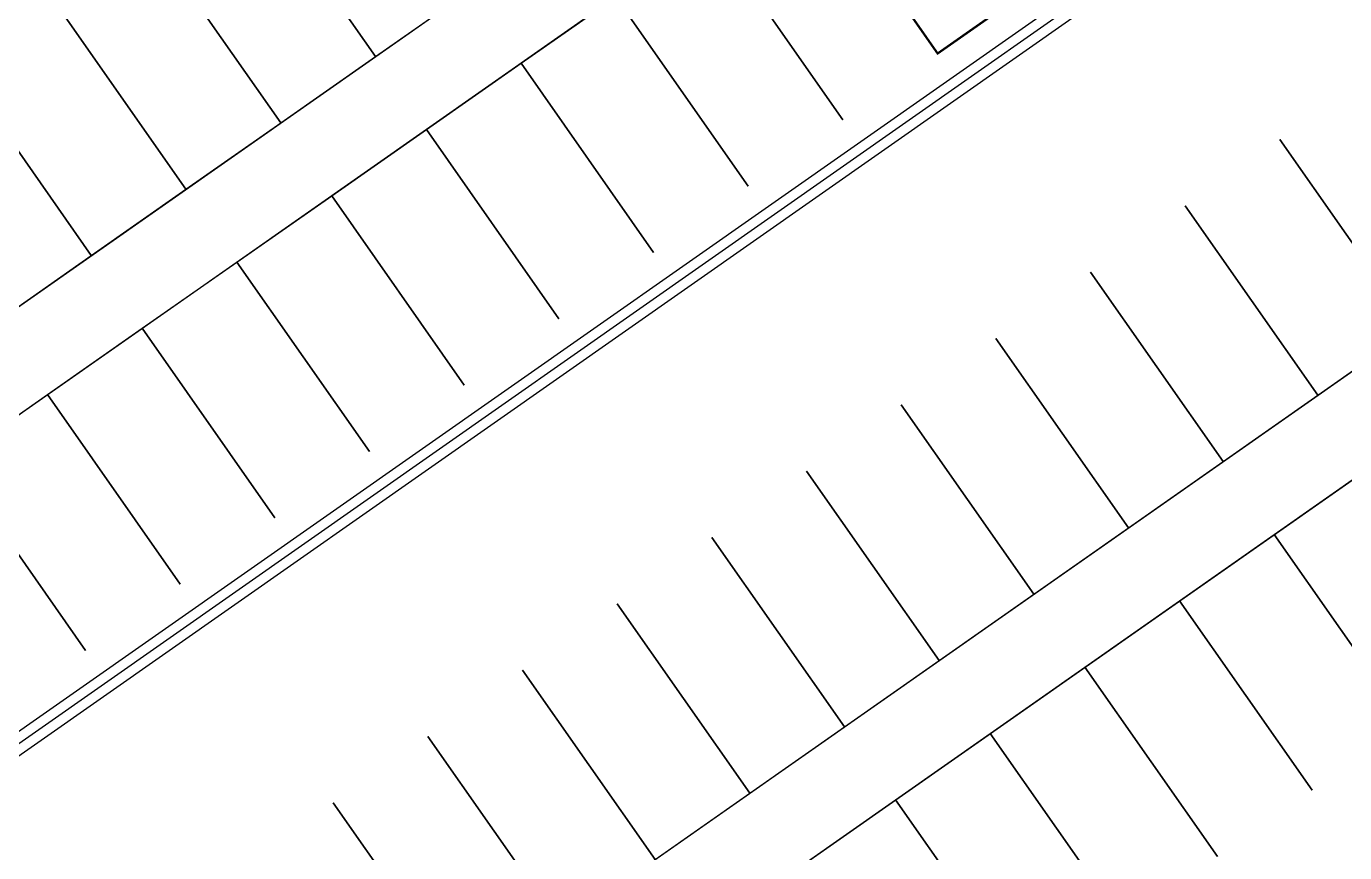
# Model space of a CAD drawing. Header units: millimetres. Extents: x 152904052 to 153933663, y 538271515 to 539240469.
# Drawn here: x 153200097 to 153229752, y 538741179 to 538759757 of the extents above; entities that cross this region are included whole.
import ezdxf

# ---------------------------------------------------------------- set-up
doc = ezdxf.new("R2010")
doc.units = ezdxf.units.MM
doc.layers.add('SCHM', color=9, linetype='Continuous')

msp = doc.modelspace()

# ---------------------------------------------------------------- linework, layer by layer
at = {"layer": 'SCHM', "ltscale": 0.0008}
for points in [[(153126885.8, 538706866.7, -1), (153129138.5, 538708444.1), (153131275.1, 538705392.7), (153239976.6, 538781506.2), (153237840, 538784557.6, -1), (153240092.7, 538786134.9), (153245513, 538778393.9, -1), (153243260.3, 538776816.6), (153241123.8, 538779867.9), (153132422.2, 538703754.4), (153134558.8, 538700703.1, -1), (153132306.1, 538699125.7)], [(153266540.5, 538770592.5, 1.02502), (153268793.1, 538772169.8), (153263343.3, 538779953, 1), (153261090.6, 538778375.7), (153263227.2, 538775324.4), (153141828.9, 538690320.3), (153139692.3, 538693371.7, 1), (153137439.6, 538691794.3), (153142859.9, 538684053.3, 1), (153145112.6, 538685630.7), (153142976, 538688682), (153264374.4, 538773686.1)]]:
    msp.add_lwpolyline(points, format="xyb", close=True, dxfattribs=at)
at = {"layer": 'SCHM'}
for points in [[(153197138.2, 538741958), (153254304.5, 538781986.3)], [(153197396.3, 538741589.4), (153254562.6, 538781617.7)], [(153204965.1, 538763339.1), (153207947.7, 538759079.5), (153210077.5, 538760570.8), (153207094.9, 538764830.4)], [(153218466.8, 538757655.5), (153215484.2, 538761915.1), (153217614, 538763406.4), (153220596.6, 538759146.8)], [(153202835.3, 538761847.8), (153205817.9, 538757588.2), (153207947.7, 538759079.5), (153204965.1, 538763339.1)], [(153200705.5, 538760356.5), (153203688.1, 538756096.9), (153205817.9, 538757588.2), (153202835.3, 538761847.8)], [(153216337, 538756164.2), (153213354.4, 538760423.8), (153215484.2, 538761915.1), (153218466.8, 538757655.5)], [(153198575.7, 538758865.2), (153201558.3, 538754605.6), (153203688.1, 538756096.9), (153200705.5, 538760356.5)], [(153214207.2, 538754672.9), (153211224.6, 538758932.5), (153213354.4, 538760423.8), (153216337, 538756164.2)], [(153196445.9, 538757373.9), (153199428.5, 538753114.3), (153201558.3, 538754605.6), (153198575.7, 538758865.2)], [(153212077.5, 538753181.6), (153209094.9, 538757441.2), (153211224.6, 538758932.5), (153214207.2, 538754672.9)], [(153228297.7, 538757214.5), (153231280.3, 538752954.9), (153233410.1, 538754446.2), (153230427.5, 538758705.8)], [(153209947.7, 538751690.3), (153206965.1, 538755949.9), (153209094.9, 538757441.2), (153212077.5, 538753181.6)], [(153226167.9, 538755723.2), (153229150.5, 538751463.6), (153231280.3, 538752954.9), (153228297.7, 538757214.5)], [(153207817.9, 538750199), (153204835.3, 538754458.6), (153206965.1, 538755949.9), (153209947.7, 538751690.3)], [(153224038.1, 538754231.9), (153227020.7, 538749972.3), (153229150.5, 538751463.6), (153226167.9, 538755723.2)], [(153205688.1, 538748707.7), (153202705.5, 538752967.3), (153204835.3, 538754458.6), (153207817.9, 538750199)], [(153221908.3, 538752740.6), (153224890.9, 538748481), (153227020.7, 538749972.3), (153224038.1, 538754231.9)], [(153203558.3, 538747216.4), (153200575.7, 538751476), (153202705.5, 538752967.3), (153205688.1, 538748707.7)], [(153219778.5, 538751249.3), (153222761.1, 538746989.7), (153224890.9, 538748481), (153221908.3, 538752740.6)], [(153201428.5, 538745725.1), (153198445.9, 538749984.7), (153200575.7, 538751476), (153203558.3, 538747216.4)], [(153217648.7, 538749758), (153220631.3, 538745498.4), (153222761.1, 538746989.7), (153219778.5, 538751249.3)], [(153199298.7, 538744233.8), (153196316.1, 538748493.4), (153198445.9, 538749984.7), (153201428.5, 538745725.1)], [(153231150.4, 538744074.4), (153228167.8, 538748334), (153230297.6, 538749825.3), (153233280.2, 538745565.7)], [(153215518.9, 538748266.7), (153218501.5, 538744007.1), (153220631.3, 538745498.4), (153217648.7, 538749758)], [(153229020.6, 538742583.1), (153226038, 538746842.7), (153228167.8, 538748334), (153231150.4, 538744074.4)], [(153213389.1, 538746775.4), (153216371.7, 538742515.8), (153218501.5, 538744007.1), (153215518.9, 538748266.7)], [(153226890.8, 538741091.8), (153223908.3, 538745351.4), (153226038, 538746842.7), (153229020.6, 538742583.1)], [(153211259.3, 538745284.1), (153214241.9, 538741024.5), (153216371.7, 538742515.8), (153213389.1, 538746775.4)], [(153224761.1, 538739600.5), (153221778.5, 538743860.1), (153223908.3, 538745351.4), (153226890.8, 538741091.8)], [(153209129.5, 538743792.8), (153212112.1, 538739533.2), (153214241.9, 538741024.5), (153211259.3, 538745284.1)], [(153222631.3, 538738109.2), (153219648.7, 538742368.8), (153221778.5, 538743860.1), (153224761.1, 538739600.5)], [(153206999.7, 538742301.5), (153209982.3, 538738041.9), (153212112.1, 538739533.2), (153209129.5, 538743792.8)], [(153220501.5, 538736617.9), (153217518.9, 538740877.5), (153219648.7, 538742368.8), (153222631.3, 538738109.2)], [(153204869.9, 538740810.2), (153207852.5, 538736550.6), (153209982.3, 538738041.9), (153206999.7, 538742301.5)]]:
    msp.add_lwpolyline(points, dxfattribs=at)
at = {"layer": 'SCHM', "ltscale": 5, "flags": 128}
msp.add_lwpolyline([(153197267.2, 538741773.7), (153254607.9, 538781924.1)], dxfattribs=at)
at = {"layer": 'SCHM', "const_width": 50}
msp.add_lwpolyline([(153220596.6, 538759146.8), (153222234.9, 538760293.9), (153220170.1, 538763242.9), (153218531.8, 538762095.7)], close=True, dxfattribs=at)

doc.saveas('drawing.dxf')
